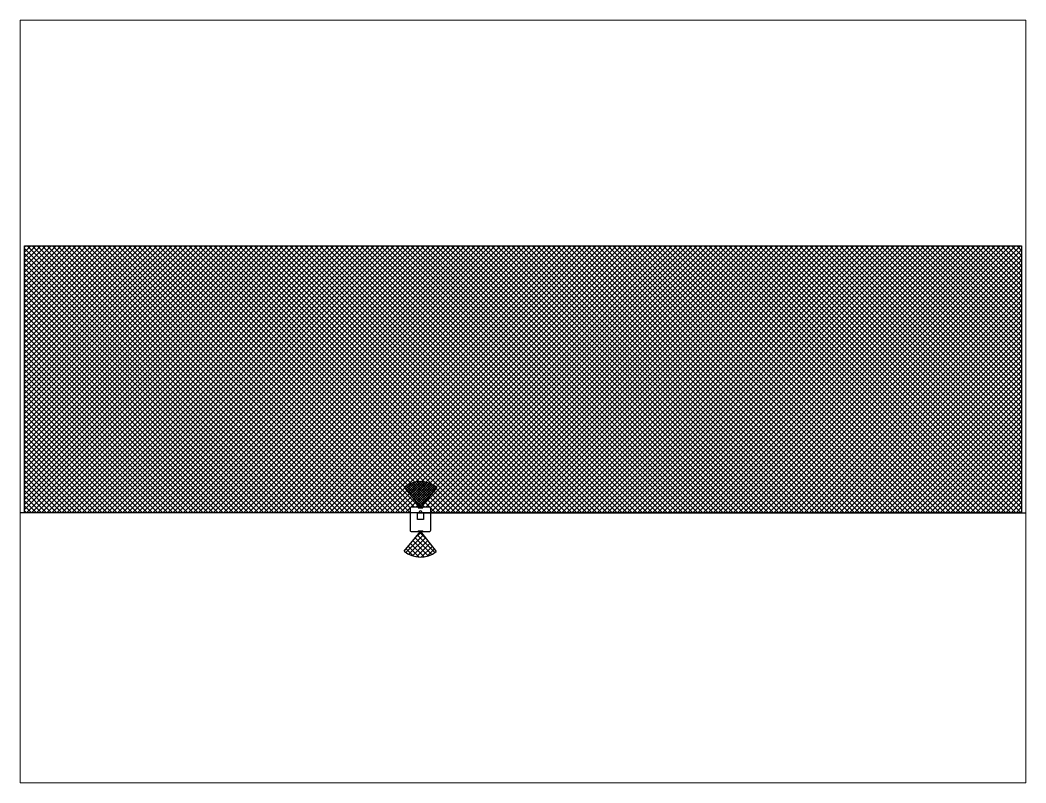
# Paper-space layout 'Layout1' of a CAD drawing. Header units: millimetres. Extents: x 26 to 231, y 20 to 176.
# The model-space entities are those that its viewports show. They can reach past a viewport. Long polylines and large blocks are cut down to what shows.
import ezdxf

# ---------------------------------------------------------------- set-up
doc = ezdxf.new("R2010")
doc.units = ezdxf.units.MM

msp = doc.modelspace()

# ---------------------------------------------------------------- hatches: boundary and pattern name
at = {"true_color": 0xfeeab9, "transparency": 33554559}
h = msp.add_hatch(dxfattribs=at)
h.set_pattern_fill('ANSI37', color=254, scale=30, style=0)
h.paths.add_polyline_path([(10152, 12375), (3032, 12375), (3032, 2089), (3141, 2089, -0.414214), (3181, 2049), (3181, 1878, -0.413299), (3201, 1858), (3201, 1771, -0.413299), (3181, 1751), (3181, 1579, -0.414214), (3141, 1539), (3032, 1539), (3032, -14220), (10152, -14220)])
h = msp.add_hatch(dxfattribs=at)
h.set_pattern_fill('ANSI37', color=254, scale=30, style=0)
h.paths.add_polyline_path([(2506, 1799), (2506, 1831), (2004, 2249, 0.354119), (1992, 1394)])
h = msp.add_hatch(dxfattribs=at)
h.set_pattern_fill('ANSI37', color=254, scale=15, style=0)
h.paths.add_polyline_path([(3201, 1830), (3201, 1798), (3703, 1380, 0.354119), (3715, 2235)])

# ---------------------------------------------------------------- linework, layer by layer
at = {"color": 41, "true_color": 0xf4ee51}
for p, q in [((2004, 2249), (2526, 1814)), ((3181, 1814), (3715, 2235)), ((2526, 1814), (1992, 1394)), ((2526, 1814), (2526, 1814)), ((3703, 1380), (3181, 1814))]:
    msp.add_line(p, q, dxfattribs=at)
at = {"color": 7}
for p, q in [((2546, 1878), (2546, 1751)), ((3161, 1878), (3161, 1751))]:
    msp.add_line(p, q, dxfattribs=at)
at = {"color": 32, "true_color": 0xcd6928}
for direction in [(0, 1), (0, -1)]:
    msp.add_ray((3032, 1813), direction, dxfattribs=at)
msp.add_lwpolyline([(3032, 12375), (10152, 12375), (10152, -14220), (3032, -14220)], close=True, dxfattribs=at)
msp.add_lwpolyline([(3181, 2049, 0.414214), (3141, 2089), (2566, 2089, 0.414214), (2526, 2049), (2526, 1579, 0.414214), (2566, 1539), (3141, 1539, 0.414214), (3181, 1579)], format="xyb", close=True)
msp.add_lwpolyline([(2851, 1893), (3032, 1893), (3032, 1733), (2851, 1733)], close=True)
for points in [[(2546, 1878, 0.414214), (2526, 1858), (2526, 1771, 0.414214), (2546, 1751)], [(3161, 1751, 0.414214), (3181, 1771), (3181, 1858, 0.414214), (3161, 1878)]]:
    msp.add_lwpolyline(points, format="xyb")
at = {"color": 41, "true_color": 0xf4ee51}
for centre, start, end in [((2526, 1814), 140.205, 218.205), ((3181, 1814), 320.205, 38.205)]:
    msp.add_arc(centre, 679, start, end, dxfattribs=at)
msp.add_arc((3032, 1813), 45.3, 270, 90)
msp.add_point((3032, 1813))

psp = doc.layouts.get("Layout1")

# ---------------------------------------------------------------- viewports
at = {"layer": '0', "color": 41, "true_color": 0xf4ee51, "view_target_point": (2853.49, 1814.41), "view_twist_angle": 90}
psp.add_viewport(center=(128.5, 97.5), size=(205.6, 156), view_center_point=(2736.97, 3145.8), view_height=20360.4245, dxfattribs=at)

doc.saveas('drawing.dxf')
